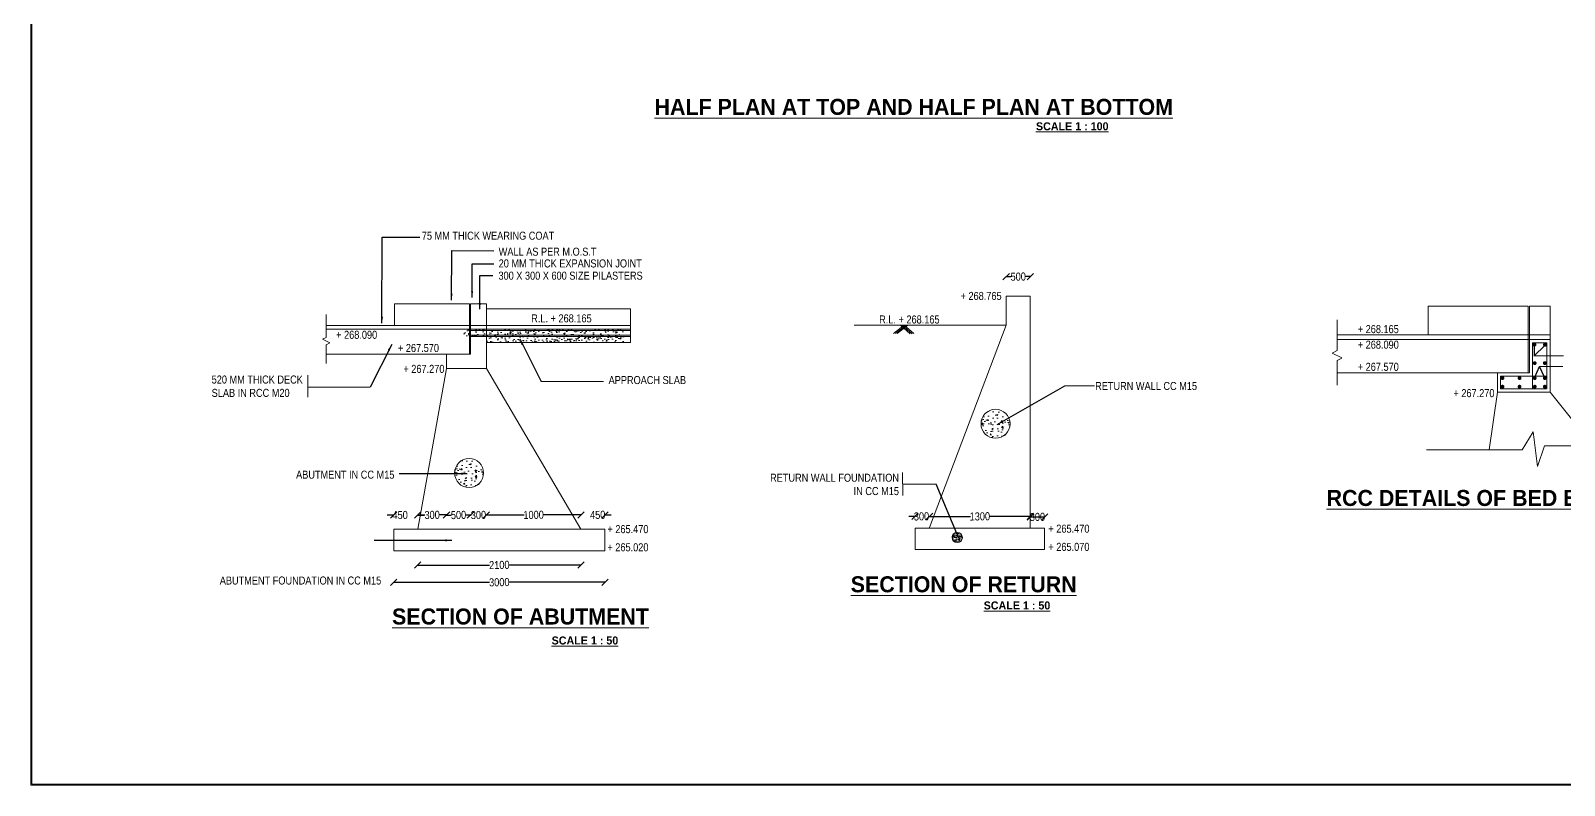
# Model space of a CAD drawing. Header units: millimetres. Extents: x 553923 to 630645, y 36209 to 87636.
# Drawn here: x 553923 to 601832, y 36209 to 59763 of the extents above; entities that cross this region are included whole.
import ezdxf
from ezdxf.enums import TextEntityAlignment as Align

# ---------------------------------------------------------------- set-up
doc = ezdxf.new("R2010")
doc.units = ezdxf.units.MM
doc.header["$LTSCALE"] = 300
doc.header["$MEASUREMENT"] = 0
doc.layers.add('MAIN', color=7, linetype='Continuous')
doc.styles.add('ARIAL NARROW', font='ARIALN.TTF', dxfattribs={"height": 250})
doc.styles.add('arn', font='ARIALN.TTF')
doc.styles.add('CITYBLUEPR', font='cityb___.ttf')
doc.dimstyles.get("Standard").update_dxf_attribs({"dimtxt": 200, "dimasz": 200, "dimexe": 0.18, "dimexo": 0.0625, "dimgap": 0.09, "dimtad": 0, "dimdec": 0, "dimzin": 0, "dimdsep": 46, "dimtxsty": 'ARIAL NARROW', "dimcen": 0.0851, "dimdle": 0.1, "dimse1": 1, "dimse2": 1, "dimadec": 0, "dimazin": 0, "dimtfac": 1, "dimtdec": 0, "dimtofl": 0, "dimtmove": 0, "dimatfit": 3, "dimfxl": 1, "dimtolj": 1, "dimtzin": 0, "dimarcsym": 0})
doc.dimstyles.new('STANDARD$7', dxfattribs={"dimtxt": 2, "dimasz": 2, "dimexe": 1.25, "dimexo": 0.625, "dimtad": 1, "dimdec": 0, "dimlfac": 0.5, "dimdsep": 46, "dimtxsty": 'ARIAL NARROW', "dimcen": 2.5, "dimdle": 0.1, "dimse1": 1, "dimse2": 1, "dimadec": 0, "dimazin": 0, "dimtfac": 1, "dimtdec": 0, "dimtmove": 0, "dimatfit": 3, "dimfxl": 1, "dimtolj": 1, "dimtzin": 0, "dimarcsym": 0})

# ---------------------------------------------------------------- blocks, each defined once
blk = doc.blocks.new('_Oblique')
at = {"color": 0, "linetype": 'ByBlock', "lineweight": -2}
blk.add_line((-0.5, -0.5), (0.5, 0.5), dxfattribs=at)
blk = doc.blocks.new('*D9')
at = {"layer": 'Defpoints', "color": 0, "linetype": 'ByBlock', "lineweight": 9, "transparency": 16777216}
for p in [(565264, 43524), (571861, 43524), (571861, 42547)]:
    blk.add_point(p, dxfattribs=at)
at = {"layer": 'MAIN', "color": 0, "linetype": 'ByBlock', "lineweight": -2, "transparency": 16777216}
for p, q in [((565263, 42547), (568256, 42547)), ((571861, 42547), (568868, 42547))]:
    blk.add_line(p, q, dxfattribs=at)
at = {"layer": 'MAIN', "color": 0, "linetype": 'ByBlock', "lineweight": -2, "transparency": 16777216, "xscale": 200, "yscale": 200, "zscale": 200, "rotation": 180}
blk.add_blockref('_Oblique', (565264, 42547), dxfattribs=at)
at = {"layer": 'MAIN', "color": 0, "linetype": 'ByBlock', "lineweight": -2, "transparency": 16777216, "xscale": 200, "yscale": 200, "zscale": 200}
blk.add_blockref('_Oblique', (571861, 42547), dxfattribs=at)
at = {"layer": 'MAIN', "color": 0, "linetype": 'ByBlock', "lineweight": 9, "transparency": 16777216, "insert": (568562, 42547), "char_height": 250, "attachment_point": 5, "rotation": 1, "style": 'ARIAL NARROW'}
blk.add_mtext('\\A1;3000', dxfattribs=at)
blk = doc.blocks.new('*D10')
at = {"layer": 'Defpoints', "color": 0, "linetype": 'ByBlock', "lineweight": 9, "transparency": 16777216}
for p in [(566014, 44199), (571111, 44199), (571111, 43085)]:
    blk.add_point(p, dxfattribs=at)
at = {"layer": 'MAIN', "color": 0, "linetype": 'ByBlock', "lineweight": -2, "transparency": 16777216}
for p, q in [((566013, 43085), (568255, 43085)), ((571111, 43085), (568870, 43085))]:
    blk.add_line(p, q, dxfattribs=at)
at = {"layer": 'MAIN', "color": 0, "linetype": 'ByBlock', "lineweight": -2, "transparency": 16777216, "xscale": 200, "yscale": 200, "zscale": 200, "rotation": 180}
blk.add_blockref('_Oblique', (566014, 43085), dxfattribs=at)
at = {"layer": 'MAIN', "color": 0, "linetype": 'ByBlock', "lineweight": -2, "transparency": 16777216, "xscale": 200, "yscale": 200, "zscale": 200}
blk.add_blockref('_Oblique', (571111, 43085), dxfattribs=at)
at = {"layer": 'MAIN', "color": 0, "linetype": 'ByBlock', "lineweight": 9, "transparency": 16777216, "insert": (568562, 43085), "char_height": 250, "attachment_point": 5, "rotation": 1, "style": 'ARIAL NARROW'}
blk.add_mtext('\\A1;2100', dxfattribs=at)
blk = doc.blocks.new('*D11')
at = {"layer": 'Defpoints', "color": 0, "linetype": 'ByBlock', "lineweight": 9, "transparency": 16777216}
for p in [(566014, 44644), (565264, 44199), (566014, 44199)]:
    blk.add_point(p, dxfattribs=at)
at = {"layer": 'MAIN', "color": 0, "linetype": 'ByBlock', "lineweight": -2, "transparency": 16777216}
for p, q in [((565264, 44644), (565064, 44644)), ((566014, 44644), (566214, 44644))]:
    blk.add_line(p, q, dxfattribs=at)
at = {"layer": 'MAIN', "color": 0, "linetype": 'ByBlock', "lineweight": -2, "transparency": 16777216, "xscale": 200, "yscale": 200, "zscale": 200}
blk.add_blockref('_Oblique', (565264, 44644), dxfattribs=at)
at = {"layer": 'MAIN', "color": 0, "linetype": 'ByBlock', "lineweight": -2, "transparency": 16777216, "xscale": 200, "yscale": 200, "zscale": 200, "rotation": 180}
blk.add_blockref('_Oblique', (566014, 44644), dxfattribs=at)
at = {"layer": 'MAIN', "color": 0, "linetype": 'ByBlock', "lineweight": 9, "transparency": 16777216, "insert": (565464, 44644), "char_height": 250, "attachment_point": 5, "rotation": 1, "style": 'ARIAL NARROW'}
blk.add_mtext('\\A1;450', dxfattribs=at)
blk = doc.blocks.new('*D12')
at = {"layer": 'Defpoints', "color": 0, "linetype": 'ByBlock', "lineweight": 9, "transparency": 16777216}
for p in [(566914, 49216), (566914, 44648), (566014, 44199)]:
    blk.add_point(p, dxfattribs=at)
at = {"layer": 'MAIN', "color": 0, "linetype": 'ByBlock', "lineweight": -2, "transparency": 16777216}
for p, q in [((566013, 44648), (566237, 44648)), ((566914, 44648), (566690, 44648))]:
    blk.add_line(p, q, dxfattribs=at)
at = {"layer": 'MAIN', "color": 0, "linetype": 'ByBlock', "lineweight": -2, "transparency": 16777216, "xscale": 200, "yscale": 200, "zscale": 200, "rotation": 180}
blk.add_blockref('_Oblique', (566014, 44648), dxfattribs=at)
at = {"layer": 'MAIN', "color": 0, "linetype": 'ByBlock', "lineweight": -2, "transparency": 16777216, "xscale": 200, "yscale": 200, "zscale": 200}
blk.add_blockref('_Oblique', (566914, 44648), dxfattribs=at)
at = {"layer": 'MAIN', "color": 0, "linetype": 'ByBlock', "lineweight": 9, "transparency": 16777216, "insert": (566464, 44648), "char_height": 250, "attachment_point": 5, "rotation": 1, "style": 'ARIAL NARROW'}
blk.add_mtext('\\A1;300', dxfattribs=at)
blk = doc.blocks.new('*D13')
at = {"layer": 'Defpoints', "color": 0, "linetype": 'ByBlock', "lineweight": 9, "transparency": 16777216}
for p in [(567663, 49666), (566914, 49216), (567663, 44645)]:
    blk.add_point(p, dxfattribs=at)
at = {"layer": 'MAIN', "color": 0, "linetype": 'ByBlock', "lineweight": -2, "transparency": 16777216}
for p, q in [((566913, 44645), (567062, 44645)), ((567663, 44645), (567515, 44645))]:
    blk.add_line(p, q, dxfattribs=at)
at = {"layer": 'MAIN', "color": 0, "linetype": 'ByBlock', "lineweight": -2, "transparency": 16777216, "xscale": 200, "yscale": 200, "zscale": 200, "rotation": 180}
blk.add_blockref('_Oblique', (566914, 44645), dxfattribs=at)
at = {"layer": 'MAIN', "color": 0, "linetype": 'ByBlock', "lineweight": -2, "transparency": 16777216, "xscale": 200, "yscale": 200, "zscale": 200}
blk.add_blockref('_Oblique', (567663, 44645), dxfattribs=at)
at = {"layer": 'MAIN', "color": 0, "linetype": 'ByBlock', "lineweight": 9, "transparency": 16777216, "insert": (567288, 44645), "char_height": 250, "attachment_point": 5, "rotation": 1, "style": 'ARIAL NARROW'}
blk.add_mtext('\\A1;500', dxfattribs=at)
blk = doc.blocks.new('*D14')
at = {"layer": 'Defpoints', "color": 0, "linetype": 'ByBlock', "lineweight": 9, "transparency": 16777216}
for p in [(567663, 49666), (568158, 49216), (568158, 44646)]:
    blk.add_point(p, dxfattribs=at)
at = {"layer": 'MAIN', "color": 0, "linetype": 'ByBlock', "lineweight": -2, "transparency": 16777216}
for p, q in [((567663, 44646), (567684, 44646)), ((568158, 44646), (568137, 44646))]:
    blk.add_line(p, q, dxfattribs=at)
at = {"layer": 'MAIN', "color": 0, "linetype": 'ByBlock', "lineweight": -2, "transparency": 16777216, "xscale": 200, "yscale": 200, "zscale": 200, "rotation": 180}
blk.add_blockref('_Oblique', (567663, 44646), dxfattribs=at)
at = {"layer": 'MAIN', "color": 0, "linetype": 'ByBlock', "lineweight": -2, "transparency": 16777216, "xscale": 200, "yscale": 200, "zscale": 200}
blk.add_blockref('_Oblique', (568158, 44646), dxfattribs=at)
at = {"layer": 'MAIN', "color": 0, "linetype": 'ByBlock', "lineweight": 9, "transparency": 16777216, "insert": (567911, 44646), "char_height": 250, "attachment_point": 5, "rotation": 1, "style": 'ARIAL NARROW'}
blk.add_mtext('\\A1;300', dxfattribs=at)
blk = doc.blocks.new('*D15')
at = {"layer": 'Defpoints', "color": 0, "linetype": 'ByBlock', "lineweight": 9, "transparency": 16777216}
for p in [(568157, 49216), (571111, 44649), (571111, 44199)]:
    blk.add_point(p, dxfattribs=at)
at = {"layer": 'MAIN', "color": 0, "linetype": 'ByBlock', "lineweight": -2, "transparency": 16777216}
for p, q in [((568157, 44649), (569338, 44649)), ((571111, 44649), (569931, 44649))]:
    blk.add_line(p, q, dxfattribs=at)
at = {"layer": 'MAIN', "color": 0, "linetype": 'ByBlock', "lineweight": -2, "transparency": 16777216, "xscale": 200, "yscale": 200, "zscale": 200, "rotation": 180}
blk.add_blockref('_Oblique', (568157, 44649), dxfattribs=at)
at = {"layer": 'MAIN', "color": 0, "linetype": 'ByBlock', "lineweight": -2, "transparency": 16777216, "xscale": 200, "yscale": 200, "zscale": 200}
blk.add_blockref('_Oblique', (571111, 44649), dxfattribs=at)
at = {"layer": 'MAIN', "color": 0, "linetype": 'ByBlock', "lineweight": 9, "transparency": 16777216, "insert": (569634, 44649), "char_height": 250, "attachment_point": 5, "rotation": 1, "style": 'ARIAL NARROW'}
blk.add_mtext('\\A1;1000', dxfattribs=at)
blk = doc.blocks.new('*D16')
at = {"layer": 'Defpoints', "color": 0, "linetype": 'ByBlock', "lineweight": 9, "transparency": 16777216}
for p in [(571861, 44649), (571111, 44199), (571861, 44199)]:
    blk.add_point(p, dxfattribs=at)
at = {"layer": 'MAIN', "color": 0, "linetype": 'ByBlock', "lineweight": -2, "transparency": 16777216}
for p, q in [((571111, 44649), (570911, 44649)), ((571861, 44649), (572061, 44649))]:
    blk.add_line(p, q, dxfattribs=at)
at = {"layer": 'MAIN', "color": 0, "linetype": 'ByBlock', "lineweight": -2, "transparency": 16777216, "xscale": 200, "yscale": 200, "zscale": 200}
blk.add_blockref('_Oblique', (571111, 44649), dxfattribs=at)
at = {"layer": 'MAIN', "color": 0, "linetype": 'ByBlock', "lineweight": -2, "transparency": 16777216, "xscale": 200, "yscale": 200, "zscale": 200, "rotation": 180}
blk.add_blockref('_Oblique', (571861, 44649), dxfattribs=at)
at = {"layer": 'MAIN', "color": 0, "linetype": 'ByBlock', "lineweight": 9, "transparency": 16777216, "insert": (571636, 44649), "char_height": 250, "attachment_point": 5, "rotation": 1, "style": 'ARIAL NARROW'}
blk.add_mtext('\\A1;450', dxfattribs=at)
blk = doc.blocks.new('*D17')
at = {"layer": 'Defpoints', "color": 0, "linetype": 'ByBlock', "lineweight": 9, "transparency": 16777216}
for p in [(585147, 52086), (584397, 51498), (585147, 51498)]:
    blk.add_point(p, dxfattribs=at)
at = {"layer": 'MAIN', "color": 0, "linetype": 'ByBlock', "lineweight": -2, "transparency": 16777216}
for p, q in [((584397, 52086), (584546, 52086)), ((585147, 52086), (584998, 52086))]:
    blk.add_line(p, q, dxfattribs=at)
at = {"layer": 'MAIN', "color": 0, "linetype": 'ByBlock', "lineweight": -2, "transparency": 16777216, "xscale": 200, "yscale": 200, "zscale": 200, "rotation": 180}
blk.add_blockref('_Oblique', (584397, 52086), dxfattribs=at)
at = {"layer": 'MAIN', "color": 0, "linetype": 'ByBlock', "lineweight": -2, "transparency": 16777216, "xscale": 200, "yscale": 200, "zscale": 200}
blk.add_blockref('_Oblique', (585147, 52086), dxfattribs=at)
at = {"layer": 'MAIN', "color": 0, "linetype": 'ByBlock', "lineweight": 9, "transparency": 16777216, "insert": (584772, 52086), "char_height": 250, "attachment_point": 5, "rotation": 1, "style": 'ARIAL NARROW'}
blk.add_mtext('\\A1;500', dxfattribs=at)
blk = doc.blocks.new('*D18')
at = {"layer": 'Defpoints', "color": 0, "linetype": 'ByBlock', "lineweight": 9, "transparency": 16777216}
for p in [(582001, 44602), (581551, 44240), (582001, 44240)]:
    blk.add_point(p, dxfattribs=at)
at = {"layer": 'MAIN', "color": 0, "linetype": 'ByBlock', "lineweight": -2, "transparency": 16777216}
for p, q in [((581551, 44602), (581351, 44602)), ((582001, 44602), (582201, 44602))]:
    blk.add_line(p, q, dxfattribs=at)
at = {"layer": 'MAIN', "color": 0, "linetype": 'ByBlock', "lineweight": -2, "transparency": 16777216, "xscale": 200, "yscale": 200, "zscale": 200}
blk.add_blockref('_Oblique', (581551, 44602), dxfattribs=at)
at = {"layer": 'MAIN', "color": 0, "linetype": 'ByBlock', "lineweight": -2, "transparency": 16777216, "xscale": 200, "yscale": 200, "zscale": 200, "rotation": 180}
blk.add_blockref('_Oblique', (582001, 44602), dxfattribs=at)
at = {"layer": 'MAIN', "color": 0, "linetype": 'ByBlock', "lineweight": 9, "transparency": 16777216, "insert": (581751, 44602), "char_height": 250, "attachment_point": 5, "rotation": 1, "style": 'ARIAL NARROW'}
blk.add_mtext('\\A1;300', dxfattribs=at)
blk = doc.blocks.new('*D19')
at = {"layer": 'Defpoints', "color": 0, "linetype": 'ByBlock', "lineweight": 9, "transparency": 16777216}
for p in [(585147, 44602), (582001, 44256), (585147, 44256)]:
    blk.add_point(p, dxfattribs=at)
at = {"layer": 'MAIN', "color": 0, "linetype": 'ByBlock', "lineweight": -2, "transparency": 16777216}
for p, q in [((582001, 44602), (583278, 44602)), ((585147, 44602), (583870, 44602))]:
    blk.add_line(p, q, dxfattribs=at)
at = {"layer": 'MAIN', "color": 0, "linetype": 'ByBlock', "lineweight": -2, "transparency": 16777216, "xscale": 200, "yscale": 200, "zscale": 200, "rotation": 180}
blk.add_blockref('_Oblique', (582001, 44602), dxfattribs=at)
at = {"layer": 'MAIN', "color": 0, "linetype": 'ByBlock', "lineweight": -2, "transparency": 16777216, "xscale": 200, "yscale": 200, "zscale": 200}
blk.add_blockref('_Oblique', (585147, 44602), dxfattribs=at)
at = {"layer": 'MAIN', "color": 0, "linetype": 'ByBlock', "lineweight": 9, "transparency": 16777216, "insert": (583574, 44602), "char_height": 250, "attachment_point": 5, "rotation": 1, "style": 'ARIAL NARROW'}
blk.add_mtext('\\A1;1300', dxfattribs=at)
blk = doc.blocks.new('*D20')
at = {"layer": 'Defpoints', "color": 0, "linetype": 'ByBlock', "lineweight": 9, "transparency": 16777216}
for p in [(585597, 44586), (585147, 44256), (585597, 44256)]:
    blk.add_point(p, dxfattribs=at)
at = {"layer": 'MAIN', "color": 0, "linetype": 'ByBlock', "lineweight": -2, "transparency": 16777216}
blk.add_line((585147, 44586), (585597, 44586), dxfattribs=at)
at = {"layer": 'MAIN', "color": 0, "linetype": 'ByBlock', "lineweight": -2, "transparency": 16777216, "xscale": 200, "yscale": 200, "zscale": 200, "rotation": 180}
blk.add_blockref('_Oblique', (585147, 44586), dxfattribs=at)
at = {"layer": 'MAIN', "color": 0, "linetype": 'ByBlock', "lineweight": -2, "transparency": 16777216, "xscale": 200, "yscale": 200, "zscale": 200}
blk.add_blockref('_Oblique', (585597, 44586), dxfattribs=at)
at = {"layer": 'MAIN', "color": 0, "linetype": 'ByBlock', "lineweight": 9, "transparency": 16777216, "insert": (585372, 44586), "char_height": 250, "attachment_point": 5, "rotation": 1, "style": 'ARIAL NARROW'}
blk.add_mtext('\\A1;300', dxfattribs=at)

msp = doc.modelspace()

# ---------------------------------------------------------------- hatches: boundary and pattern name
at = {"linetype": 'ByBlock', "lineweight": 9}
h = msp.add_hatch(dxfattribs=at)
h.set_pattern_fill('AR-CONC', color=0, scale=45, style=0)
h.set_pattern_definition([(130, (1429635.23, 78973.67), (-322.76708, -28.23846), [33.75, -371.25]), (185, (1429635.23, 78973.67), (62.4381, 338.48646), [27, -297]), (79.5486, (1429608.33, 78971.32), (-260.32922, 310.24779), [28.68309, -315.51395]), (133.8158, (1429635.23, 79063.67), (-480.25847, -74.48356), [50.625, -556.875]), (83.3644, (1429595.2, 79057.47), (-420.59822, 438.35304), [43.02463, -473.27085]), (188.8158, (1429635.23, 79063.67), (-420.59788, 438.35337), [40.5, -445.5]), (159, (1429590.23, 79041.17), (-268.60817, -181.1785), [33.75, -371.25]), (214, (1429590.23, 79041.17), (-109.4919, 326.31752), [27, -297]), (108.5486, (1429567.84, 79026.08), (-378.10018, 145.13872), [28.68309, -315.51395]), (142.5, (1429635.23, 78973.67), (-5.471935, 149.802234), [0, -293.4, 0, -301.5, 0, -298.125]), (172.5, (1429635.23, 78973.67), (-118.381292, 177.48527), [0, -171.9, 0, -286.65, 0, -113.625]), (212.5, (1429735.58, 78973.67), (-240.220096, -10.149692), [0, -112.5, 0, -351, 0, -465.75]), (222.5, (1429780.58, 78973.67), (-262.433776, 45.04724), [0, -146.25, 0, -233.1, 0, -330.75])])
h.paths.add_polyline_path([(567407.5, 50446.3), (572507.5, 50446.3), (572507.5, 50033.8), (568157.5, 50033.8), (568157.5, 50221.3), (567407.5, 50221.3)])
at = {"layer": 'MAIN', "linetype": 'ByBlock', "lineweight": 9}
h = msp.add_hatch(dxfattribs=at)
h.set_pattern_fill('AR-CONC', color=0, scale=60, style=0)
h.set_pattern_definition([(50, (-542998.84, -105585.57), (430.35611, -37.65128), [45, -495]), (355, (-542998.84, -105585.57), (-83.2508, 451.31528), [36, -396]), (100.4514, (-542963, -105588.7), (347.10563, 413.66373), [38.24411, -420.68527]), (46.1842, (-542998.84, -105465.57), (640.34463, -99.3114), [67.5, -742.5]), (96.6356, (-542945.5, -105473.85), (560.79762, 584.47072), [57.36617, -631.0278]), (351.1842, (-542998.84, -105465.6), (560.79717, 584.47116), [54, -594]), (21, (-542938.84, -105495.57), (358.14423, -241.57133), [45, -495]), (326, (-542938.84, -105495.57), (145.9892, 435.09003), [36, -396]), (71.4514, (-542909, -105515.7), (504.13358, 193.5183), [38.24411, -420.68527]), (37.5, (-542998.84, -105585.57), (7.295913, 199.736312), [0, -391.2, 0, -402, 0, -397.5]), (7.5, (-542998.84, -105585.57), (157.841722, 236.647027), [0, -229.2, 0, -382.2, 0, -151.5]), (327.5, (-543132.64, -105585.57), (320.293462, -13.532923), [0, -150, 0, -468, 0, -621]), (317.5, (-543192.64, -105585.57), (349.9117, 60.06299), [0, -195, 0, -310.8, 0, -441])])
h.paths.add_polyline_path([(583617.4, 47494.7, 1), (584524.6, 47494.7, 1)])
at = {"layer": 'MAIN', "lineweight": 9}
h = msp.add_hatch(dxfattribs=at)
h.set_pattern_fill('AR-CONC', color=0, scale=60, style=0)
h.set_pattern_definition([(50, (-559443.7, -107123.24), (430.35611, -37.65128), [45, -495]), (355, (-559443.7, -107123.24), (-83.2508, 451.31528), [36, -396]), (100.4514, (-559407.82, -107126.38), (347.10563, 413.66373), [38.24411, -420.68527]), (46.1842, (-559443.7, -107003.24), (640.34463, -99.3114), [67.5, -742.5]), (96.6356, (-559390.3, -107011.5), (560.79762, 584.47072), [57.36617, -631.0278]), (351.1842, (-559443.7, -107003.24), (560.79717, 584.47116), [54, -594]), (21, (-559383.7, -107033.24), (358.14423, -241.57133), [45, -495]), (326, (-559383.7, -107033.24), (145.9892, 435.09003), [36, -396]), (71.4514, (-559353.84, -107053.37), (504.13358, 193.5183), [38.24411, -420.68527]), (37.5, (-559443.69, -107123.24), (7.295913, 199.736312), [0, -391.2, 0, -402, 0, -397.5]), (7.5, (-559443.69, -107123.24), (157.841722, 236.647027), [0, -229.2, 0, -382.2, 0, -151.5]), (327.5, (-559577.49, -107123.24), (320.293462, -13.532923), [0, -150, 0, -468, 0, -621]), (317.5, (-559637.5, -107123.24), (349.9117, 60.06299), [0, -195, 0, -310.8, 0, -441])])
h.paths.add_polyline_path([(567172.6, 45957.1, 1), (568079.7, 45957.1, 1)])
at = {"layer": 'MAIN', "linetype": 'ByBlock', "lineweight": 9}
h = msp.add_hatch(dxfattribs=at)
h.set_pattern_fill('AR-CONC', color=0, scale=21, style=0)
h.set_pattern_definition([(50, (188396.22, -9632.47), (150.62464, -13.17795), [15.75, -173.25]), (355, (188396.22, -9632.47), (-29.13778, 157.96035), [12.6, -138.6]), (100.4514, (188408.77, -9633.57), (121.48697, 144.782304), [13.38544, -147.239844]), (46.1842, (188396.22, -9590.47), (224.12062, -34.75899), [23.625, -259.875]), (96.6356, (188414.9, -9593.37), (196.27917, 204.56475), [20.07816, -220.85973]), (351.1842, (188396.22, -9590.47), (196.27901, 204.5649), [18.9, -207.9]), (21, (188417.22, -9600.97), (125.35048, -84.549967), [15.75, -173.25]), (326, (188417.22, -9600.97), (51.09622, 152.28151), [12.6, -138.6]), (71.4514, (188427.67, -9608.02), (176.44675, 67.731404), [13.38544, -147.239844]), (37.5, (188396.223, -9632.47), (2.5535696, 69.907709), [0, -136.92, 0, -140.7, 0, -139.125]), (7.5, (188396.22, -9632.47), (55.244603, 82.82646), [0, -80.22, 0, -133.77, 0, -53.025]), (327.5, (188349.393, -9632.47), (112.1027116, -4.736523), [0, -52.5, 0, -163.8, 0, -217.35]), (317.5, (188328.39, -9632.47), (122.469096, 21.022046), [0, -68.25, 0, -108.78, 0, -154.35])])
h.paths.add_polyline_path([(582711.9, 43945.6, 1), (583029.4, 43945.6, 1)])

# ---------------------------------------------------------------- linework, layer by layer
at = {"color": 0, "linetype": 'ByBlock', "lineweight": 9}
for p, q in [((585147.1, 51474.8), (584397.1, 51474.8)), ((584397.1, 51474.8), (584397.1, 50574.8)), ((585147.1, 50574.8), (585147.1, 51474.8)), ((572657.5, 51083.8), (572657.5, 50033.8)), ((563163, 50558.8), (563913, 50558.8)), ((563163, 50446.3), (563913, 50446.3)), ((567663, 50558.8), (563913, 50558.8)), ((567663, 50446.3), (563913, 50446.3)), ((567633, 49666.3), (567633, 50558.8)), ((567663, 49666.3), (567663, 50558.8)), ((567663, 50558.8), (572657.5, 50558.8)), ((568157.5, 49216.3), (568157.5, 50558.8)), ((568157.5, 49216.3), (568157.5, 50558.8)), ((579650.1, 50574.8), (584397.1, 50574.8)), ((584397.1, 50574.8), (582000.6, 44255.8)), ((585147.1, 44255.8), (585147.1, 50574.8)), ((594742.1, 50269.7), (595741.6, 50269.7)), ((594742.1, 50119.8), (595741.6, 50119.8)), ((601387.1, 50269.7), (595741.6, 50269.7)), ((601387.1, 50119.8), (595741.6, 50119.8)), ((600699.1, 49080.3), (600699.1, 50269.7)), ((600739.1, 49080.3), (600739.1, 50269.7)), ((600839.1, 50019.3), (600839.6, 50019.8)), ((600839.1, 48580.6), (600839.1, 50019.3)), ((601286.6, 50019.8), (600839.6, 50019.8)), ((601286.6, 50019.8), (601287.1, 50019.3)), ((601287.1, 48581.1), (601287.1, 50019.3)), ((601387.1, 48480.6), (601387.1, 50269.7)), ((601387.1, 48480.6), (601387.1, 50269.7)), ((566913, 49666.3), (563163, 49666.3)), ((566913, 49216.3), (566913, 49666.3)), ((567663, 49666.3), (566913, 49666.3)), ((600880, 49616.8), (601807, 49616.8)), ((566013.6, 44199.3), (566913.6, 49216.3)), ((568157.5, 49216.3), (566913, 49216.3)), ((571111.1, 44199.3), (568158.1, 49216.3)), ((599739.6, 49080.3), (594742.1, 49080.3)), ((599739.6, 48480.6), (599739.6, 49080.3)), ((600739.1, 49080.3), (599739.6, 49080.3)), ((599840.1, 48980.3), (599839.6, 48979.8)), ((599839.6, 48581.1), (599839.6, 48979.8)), ((601287.1, 48980.3), (599840.1, 48980.3)), ((601057, 49286.4), (601790, 49286.4)), ((599483.3, 46681), (599740.4, 48480.6)), ((601387.1, 48480.6), (599739.6, 48480.6)), ((599840.1, 48580.6), (599839.6, 48581.1)), ((601286.6, 48580.6), (599840.1, 48580.6)), ((601286.6, 48580.6), (601287.1, 48581.1)), ((602733.8, 46810), (601387.9, 48480.6)), ((566013.6, 44199.3), (565263.6, 44199.3)), ((565263.6, 44199.3), (565263.6, 43524.3)), ((566013.6, 44199.3), (571111.1, 44199.3)), ((571861.1, 44199.3), (571111.1, 44199.3)), ((571861.1, 44199.3), (571111.1, 44199.3)), ((571861.1, 43524.3), (571861.1, 44199.3)), ((582000.6, 44239.8), (581550.6, 44239.8)), ((581550.6, 44239.8), (581550.6, 43564.8)), ((581550.6, 44239.8), (585597.1, 44239.8)), ((585597.1, 43565.3), (585597.1, 44239.8)), ((565263.6, 43524.3), (571861.1, 43524.3)), ((565263.6, 43524.3), (571861.1, 43524.3)), ((581550.6, 43564.8), (585596.6, 43564.8))]:
    msp.add_line(p, q, dxfattribs=at)
for points in [[(553923.3, 87635.6), (630644.8, 87635.6), (630644.8, 36209.1), (553923.3, 36209.1)], [(553958.3, 87600.6), (630609.8, 87600.6), (630609.8, 36244.1), (553958.3, 36244.1)], [(565291.5, 50558.8), (567633, 50558.8), (567633, 51233.8), (565291.5, 51233.8)], [(597578.5, 50269.7), (600699.1, 50269.7), (600699.1, 51169.3), (597578.5, 51169.3)]]:
    msp.add_lwpolyline(points, close=True, dxfattribs=at)
at = {"color": 0, "lineweight": 9, "const_width": 60}
for points in [[(600863.2, 49963.3, -1), (600923.2, 49963.3, -1)], [(600869.7, 49963.3, -1), (600929.7, 49963.3, -1)], [(601197.7, 49963.3, -1), (601257.7, 49963.3, -1)], [(600876.7, 49387.3, -1), (600936.7, 49387.3, -1)], [(601192.2, 49387.3, -1), (601252.2, 49387.3, -1)], [(599869.7, 48919.3, -1), (599929.7, 48919.3, -1)], [(600403.7, 48919.3, -1), (600463.7, 48919.3, -1)], [(600876.7, 48919.3, -1), (600936.7, 48919.3, -1)], [(601192.2, 48919.3, -1), (601252.2, 48919.3, -1)], [(599869.7, 48651.3, -1), (599929.7, 48651.3, -1)], [(600403.7, 48651.3, -1), (600463.7, 48651.3, -1)], [(600876.7, 48651.3, -1), (600936.7, 48651.3, -1)], [(601192.2, 48651.3, -1), (601252.2, 48651.3, -1)]]:
    msp.add_lwpolyline(points, format="xyb", close=True, dxfattribs=at)
at = {"color": 0, "linetype": 'ByBlock', "lineweight": 9}
msp.add_lwpolyline([(597527, 46681), (600518.5, 46681), (600861.5, 47246.5), (600990.5, 46165), (601209, 46810), (604146.5, 46810)], dxfattribs=at)
msp.add_arc((585596.6, 43565.3), 0.5, 270, 0, dxfattribs=at)
at = {"layer": 'MAIN', "color": 0, "linetype": 'ByBlock', "lineweight": 9}
for p, q in [((553958.3, 87600.6), (553958.3, 36244.1)), ((563155.5, 50190.5), (563155.5, 50907.6)), ((567663, 50558.8), (567663, 51233.8)), ((567663, 51233.8), (568157.5, 51233.8)), ((568157.5, 50558.8), (568157.5, 51233.8)), ((568157.5, 50558.8), (568157.5, 51083.8)), ((568157.5, 51083.8), (572657.5, 51083.8)), ((568158.1, 51083.8), (572657.5, 51083.8)), ((600739.1, 50269.7), (600739.1, 51169.3)), ((600739.1, 51169.3), (601387.1, 51169.3)), ((601387.1, 50269.7), (601387.1, 51169.3)), ((601387.1, 50269.7), (601387.1, 50969.4)), ((567663, 50446.3), (572657.5, 50446.3)), ((567663, 50408.8), (572657.5, 50408.8)), ((580266, 50573.8), (580715.6, 50573.8)), ((581209.6, 50574.8), (580879.4, 50310.9)), ((581267.5, 50574.8), (580937.3, 50310.9)), ((581325.4, 50574.8), (580995.2, 50310.9)), ((581093.9, 50571.7), (581395.1, 50304.8)), ((581147.9, 50574.8), (581456.1, 50301.8)), ((581209.6, 50574.8), (581510.9, 50307.8)), ((581839.4, 50573.8), (581389.9, 50573.8)), ((594732.1, 49778.9), (594732.1, 50734.5)), ((567663, 50258.8), (572657.5, 50258.8)), ((567663, 50221.3), (572657.5, 50221.3)), ((568157.5, 50033.8), (572507.5, 50033.8)), ((586230.3, 48673.7), (587158.4, 48673.7)), ((581152.9, 45968.7), (581165.3, 45258.7)), ((582204.4, 45610.9), (581159.1, 45613.7))]:
    msp.add_line(p, q, dxfattribs=at)
at = {"layer": 'MAIN', "color": 0, "lineweight": 9}
for p, q in [((563041.7, 50132.5), (563155.5, 50190.5)), ((563269.3, 50016.5), (563041.7, 50132.5)), ((563269.3, 50016.4), (563155.4, 49958.5)), ((563155.4, 49958.5), (563155.4, 49380)), ((594580.4, 49701.6), (594732.1, 49778.9)), ((594883.7, 49547.1), (594580.4, 49701.6)), ((594883.7, 49546.9), (594732, 49469.7)), ((594732, 49469.7), (594732, 48698.8)), ((562579.2, 48328.1), (562579.2, 49008.5)), ((564531.2, 48639.5), (562579.2, 48639.5)), ((569869.5, 48812.5), (571821.5, 48812.5)), ((553958.3, 36244.1), (630609.8, 36244.1))]:
    msp.add_line(p, q, dxfattribs=at)
at = {"layer": 'MAIN', "color": 0, "lineweight": 9, "const_width": 9.37, "flags": 128}
for points in [[(568064.4, 50398.3, 1), (568073.8, 50398.3, 1)], [(568142.9, 50398.3, 1), (568152.3, 50398.3, 1)], [(568517.9, 50398.3, 1), (568527.3, 50398.3, 1)], [(568767.8, 50398.3, 1), (568777.2, 50398.3, 1)], [(569142.8, 50398.3, 1), (569152.2, 50398.3, 1)], [(569534.8, 50398.3, 1), (569544.2, 50398.3, 1)], [(569909.8, 50398.3, 1), (569919.2, 50398.3, 1)], [(570278.4, 50398.3, 1), (570287.8, 50398.3, 1)], [(570653.4, 50398.3, 1), (570662.8, 50398.3, 1)], [(571037.1, 50398.3, 1), (571046.5, 50398.3, 1)], [(571412.1, 50398.3, 1), (571421.5, 50398.3, 1)], [(571763.3, 50398.3, 1), (571772.7, 50398.3, 1)], [(572138.3, 50398.3, 1), (572147.7, 50398.3, 1)], [(568064.4, 50269.6, 1), (568073.8, 50269.6, 1)], [(568142.9, 50269.6, 1), (568152.3, 50269.6, 1)], [(568517.9, 50269.6, 1), (568527.3, 50269.6, 1)], [(568767.8, 50269.6, 1), (568777.2, 50269.6, 1)], [(569142.8, 50269.6, 1), (569152.2, 50269.6, 1)], [(569534.8, 50269.6, 1), (569544.2, 50269.6, 1)], [(569909.8, 50269.6, 1), (569919.2, 50269.6, 1)], [(570278.4, 50269.6, 1), (570287.8, 50269.6, 1)], [(570653.4, 50269.6, 1), (570662.8, 50269.6, 1)], [(571037.1, 50269.6, 1), (571046.5, 50269.6, 1)], [(571412.1, 50269.6, 1), (571421.5, 50269.6, 1)], [(571763.3, 50269.6, 1), (571772.7, 50269.6, 1)], [(572138.3, 50269.6, 1), (572147.7, 50269.6, 1)]]:
    msp.add_lwpolyline(points, format="xyb", close=True, dxfattribs=at)
at = {"layer": 'MAIN', "color": 0, "linetype": 'ByBlock', "lineweight": 9}
msp.add_lwpolyline([(572657.5, 50033.8), (568157.5, 50033.8)], dxfattribs=at)
at = {"layer": 'MAIN', "color": 0, "lineweight": 9}
for centre, radius in [((584063.6, 47495), 453.6), ((567618.8, 45957.3), 453.6), ((582868.1, 43945.7), 158.8)]:
    msp.add_circle(centre, radius, dxfattribs=at)

# ---------------------------------------------------------------- texts
at = {"layer": 'MAIN', "color": 0, "lineweight": 9, "style": 'CITYBLUEPR'}
for s, height, p in [('%%uHALF PLAN AT TOP AND HALF PLAN AT BOTTOM', 500, (581509.2, 57136.6)), ('%%uSCALE 1 : 100', 250, (586460.3, 56654.5)), ('%%URCC DETAILS OF BED BLOCK & DIRT WALL', 500, (601555, 44928.3)), ('%%uSECTION OF RETURN', 500, (583069, 42233.5)), ('%%USECTION OF ABUTMENT', 500, (569223.9, 41228)), ('%%USCALE 1 : 50', 250, (584733.8, 41698.7)), ('%%USCALE 1 : 50', 250, (571237.6, 40604.7))]:
    msp.add_text(s, height=height, dxfattribs=at).set_placement(p, align=Align.CENTER)
at = {"layer": 'MAIN', "color": 0, "lineweight": 9, "style": 'ARIAL NARROW'}
for s, p in [('75 MM THICK WEARING COAT', (566141.9, 53239.8)), ('WALL AS PER M.O.S.T', (568543.7, 52740.3)), ('300 X 300 X 600 SIZE PILASTERS', (568535.9, 51991.9)), ('+ 268.765', (582971.1, 51359)), ('R.L. + 268.165', (569559.4, 50658.6)), ('R.L. + 268.165', (580428.7, 50624.5)), ('+ 268.090', (563465.6, 50147)), ('+ 268.165', (595378.5, 50324)), ('+ 267.570', (565396.3, 49734.7)), ('+ 268.090', (595378.5, 49837.5)), ('+ 267.570', (595378.5, 49147)), ('+ 267.270', (565566.2, 49082.4)), ('+ 267.270', (598367.2, 48325.4)), ('+ 265.470', (571939.1, 44080.9)), ('+ 265.470', (585714.7, 44094)), ('+ 265.020', (571939.1, 43513.9)), ('+ 265.070', (585714.7, 43527))]:
    msp.add_text(s, height=250, dxfattribs=at).set_placement(p)
at = {"layer": 'MAIN', "color": 0, "lineweight": 9, "char_height": 250, "style": 'ARIAL NARROW'}
for s, insert, attachment_point in [('20 MM THICK EXPANSION JOINT', (568542.8, 52497.2), 4), ('520 MM THICK DECK\\PSLAB IN RCC M20', (559577.5, 48664.7), 4), ('APPROACH SLAB', (571977, 48856.8), 4), ('RETURN WALL CC M15', (590357.7, 48671.8), 6), ('ABUTMENT IN CC M15', (562215.1, 45904), 4), ('RETURN WALL FOUNDATION \\PIN CC M15', (581046.6, 45600), 6), ('ABUTMENT FOUNDATION IN CC M15', (559830.7, 42599.8), 4)]:
    msp.add_mtext(s, dxfattribs=dict(at, insert=insert, attachment_point=attachment_point))

# ---------------------------------------------------------------- dimensions: what is measured, and where the dimension line sits
at = {"layer": 'MAIN', "color": 0, "linetype": 'ByBlock', "lineweight": 9}
for base, p1, p2, text, picture, middle in [((585147.1, 52085.6), (584397.1, 51497.6), (585147.1, 51497.6), '500', '*D17', (584772.1, 52085.6)), ((567663, 44645.4), (566913.6, 49216.3), (567663, 49666.3), '500', '*D13', (567288.3, 44645.4)), ((568158.1, 44645.9), (567663, 49666.3), (568158.1, 49216.3), '300', '*D14', (567910.5, 44645.9)), ((566913.6, 44648.1), (566013.6, 44199.3), (566913.6, 49216.3), '300', '*D12', (566463.6, 44648.1)), ((571111.1, 44648.7), (568157.5, 49216.3), (571111.1, 44199.3), '1000', '*D15', (569634.3, 44648.7)), ((585147.1, 44602.2), (582000.6, 44255.8), (585147.1, 44255.8), '1300', '*D19', (583573.9, 44602.2)), ((571111.1, 43085.2), (566013.6, 44199.3), (571111.1, 44199.3), '2100', '*D10', (568562.3, 43085.2)), ((571861.1, 42546.9), (565263.6, 43524.3), (571861.1, 43524.3), '3000', '*D9', (568562.3, 42546.9))]:
    dim = msp.add_linear_dim(base=base, p1=p1, p2=p2, text=text, dimstyle='Standard', override={"dimtxt": 250, "dimblk1": 'Oblique', "dimblk2": 'Oblique', "dimsah": 1}, dxfattribs=at)
    dim.commit()
    dim.dimension.update_dxf_attribs({"geometry": picture, "text_midpoint": middle, "text_rotation": 1})
for base, p1, p2, text, picture, middle in [((566013.6, 44643.7), (565263.6, 44199.3), (566013.6, 44199.3), '450', '*D11', (565463.6, 44643.7)), ((571861.1, 44649.4), (571111.1, 44199.3), (571861.1, 44199.3), '450', '*D16', (571636.1, 44649.4)), ((582000.6, 44602.2), (581550.6, 44239.8), (582000.6, 44239.8), '300', '*D18', (581750.6, 44602.2)), ((585597.1, 44585.9), (585147.1, 44255.8), (585597.1, 44255.8), '300', '*D20', (585372.1, 44585.9))]:
    dim = msp.add_linear_dim(base=base, p1=p1, p2=p2, text=text, dimstyle='Standard', override={"dimtxt": 250, "dimblk1": 'Oblique', "dimblk2": 'Oblique', "dimsah": 1}, dxfattribs=at)
    dim.commit()
    dim.dimension.update_dxf_attribs({"geometry": picture, "text_midpoint": middle, "dimtype": 160, "text_rotation": 1})

# ---------------------------------------------------------------- leaders
at = {"color": 0, "lineweight": 9}
for points in [[(600886.3, 49951.1), (600886.6, 49616.6)], [(600893.2, 49933.3), (600886.6, 49616.6)], [(601227.7, 49933.3), (600886.6, 49616.6)], [(600906.7, 48949.3), (601057, 49286.4)], [(601207.7, 48949.3), (601057, 49286.4)]]:
    msp.add_leader(points, dimstyle='STANDARD$7', override={"dimtxt": 300, "dimasz": 100, "dimexe": 0.18, "dimexo": 0.0625, "dimgap": 0.09, "dimtad": 0, "dimtoh": 1, "dimlfac": 1, "dimzin": 0, "dimtxsty": 'arn', "dimcen": 0.09, "dimdle": 200, "dimtdec": 4, "dimtofl": 0}, dxfattribs=at)
at = {"layer": 'MAIN', "color": 0, "lineweight": 9}
for points, override in [([(564896.1, 50635), (564898.3, 53319.7), (566081.8, 53318.6)], {"dimtxt": 200, "dimasz": 200, "dimexe": 0.18, "dimexo": 0.0625, "dimgap": 0.09, "dimtad": 0, "dimtoh": 1, "dimlfac": 1, "dimzin": 0, "dimcen": 0.09, "dimtdec": 4, "dimtofl": 0}), ([(567069.8, 51356.8), (567074.7, 52899), (568393.4, 52893.9)], {"dimtxt": 200, "dimasz": 200, "dimexe": 0.18, "dimexo": 0.0625, "dimgap": 0.09, "dimtad": 0, "dimtoh": 1, "dimlfac": 1, "dimzin": 0, "dimcen": 0.09, "dimtdec": 4, "dimtofl": 0}), ([(567711.4, 51430.3), (567714.8, 52485.7), (568394.9, 52488.1)], {"dimtxt": 200, "dimasz": 200, "dimexe": 0.18, "dimexo": 0.0625, "dimgap": 0.09, "dimtad": 0, "dimtoh": 1, "dimlfac": 1, "dimzin": 0, "dimcen": 0.09, "dimtdec": 4, "dimtofl": 0}), ([(567952.4, 51066.7), (567955.8, 52122.1), (568362.9, 52122.5)], {"dimtxt": 200, "dimasz": 200, "dimexe": 0.18, "dimexo": 0.0625, "dimgap": 0.09, "dimtad": 0, "dimtoh": 1, "dimlfac": 1, "dimzin": 0, "dimcen": 0.09, "dimtdec": 4, "dimtofl": 0}), ([(565201.9, 49968.6), (564531.2, 48639.5)], {"dimtxt": 200, "dimasz": 200, "dimexe": 0.18, "dimexo": 0.0625, "dimgap": 0.09, "dimtad": 0, "dimtoh": 1, "dimlfac": 1, "dimzin": 0, "dimcen": 0.09, "dimtdec": 4, "dimtofl": 0}), ([(569198.8, 50141.5), (569869.5, 48812.5)], {"dimtxt": 200, "dimasz": 200, "dimexe": 0.18, "dimexo": 0.0625, "dimgap": 0.09, "dimtad": 0, "dimtoh": 1, "dimlfac": 1, "dimzin": 0, "dimcen": 0.09, "dimtdec": 4, "dimtofl": 0}), ([(584113.5, 47470.2), (586230.3, 48673.7)], {"dimtxt": 200, "dimasz": 175, "dimexe": 0.18, "dimexo": 0.0625, "dimgap": 0.09, "dimtad": 0, "dimtoh": 1, "dimlfac": 1, "dimzin": 0, "dimcen": 0.09, "dimtdec": 4, "dimtofl": 0}), ([(567563.6, 45932.6), (565436.5, 45932.8)], {"dimtxt": 200, "dimasz": 200, "dimexe": 0.18, "dimexo": 0.0625, "dimgap": 0.09, "dimtad": 0, "dimtoh": 1, "dimlfac": 1, "dimzin": 0, "dimcen": 0.09, "dimtdec": 4, "dimtofl": 0}), ([(582909.8, 43946.5), (582204.4, 45610.9)], {"dimtxt": 200, "dimasz": 175, "dimexe": 0.18, "dimexo": 0.0625, "dimgap": 0.09, "dimtad": 0, "dimtoh": 1, "dimlfac": 1, "dimzin": 0, "dimcen": 0.09, "dimtdec": 4, "dimtofl": 0}), ([(567079.9, 43855.2), (564652.8, 43855.4)], {"dimtxt": 200, "dimasz": 200, "dimexe": 0.18, "dimexo": 0.0625, "dimgap": 0.09, "dimtad": 0, "dimtoh": 1, "dimlfac": 1, "dimzin": 0, "dimcen": 0.09, "dimtdec": 4, "dimtofl": 0})]:
    msp.add_leader(points, dimstyle='STANDARD$7', override=override, dxfattribs=at)

doc.saveas('drawing.dxf')
